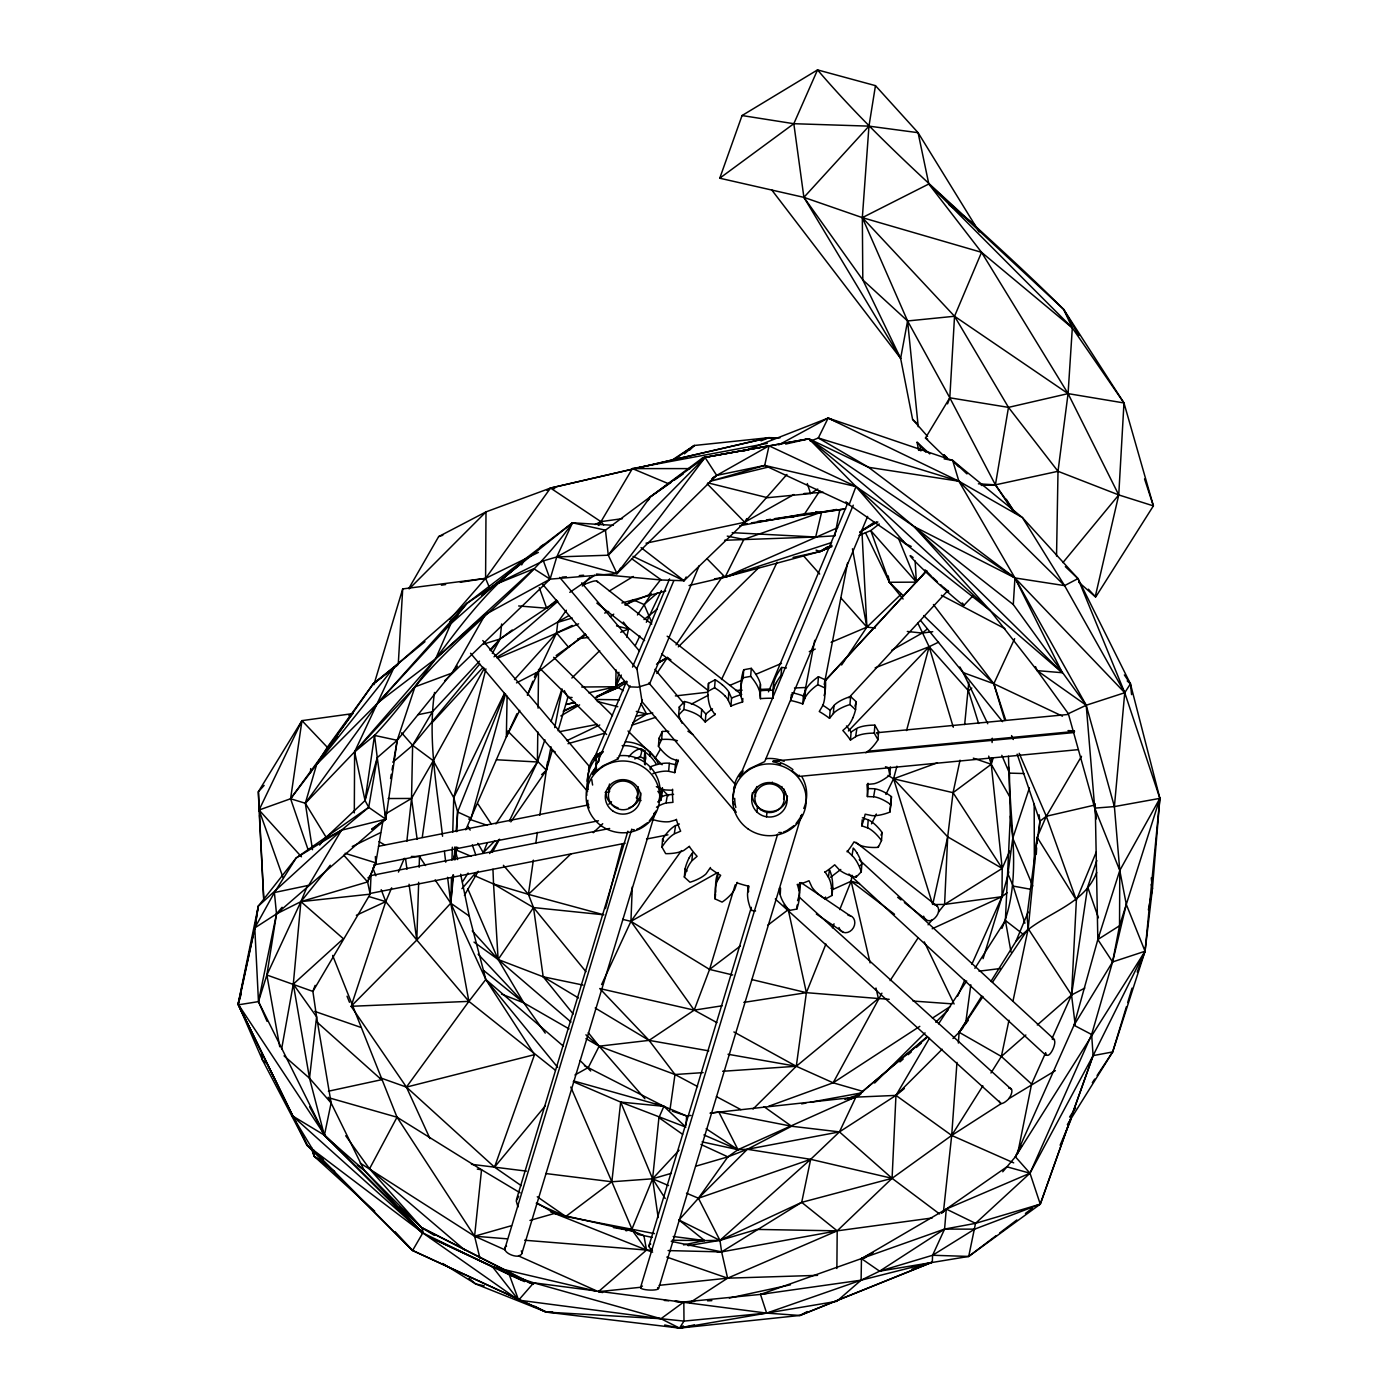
<?xml version="1.0" encoding="UTF-8"?>
<svg xmlns="http://www.w3.org/2000/svg" width="1398" height="1398" viewBox="0 0 1398 1398"><rect width="100%" height="100%" fill="white"/><g stroke="black" fill="none" stroke-linecap="round" stroke-linejoin="round"><path stroke-width="1.5" d="M354.306 812.902L354.62 751.827L394.271 667.021L467.054 603.254L572.481 522.8L613.355 525.316M489.667 588.174L485.595 578.37L485.997 511.878L550.532 488.059L769.04 437.661L779.909 437.889M983.074 958.661L1001.999 896.695L1002.209 868.42L991.252 764.269L991.514 757.751M836.878 1268.493L837.192 1230.852L892.081 1178.322L951.689 1135.438L1001.317 1103.529A8.807 2.779 -46.1 0 0 1008.954 1098.618L1055.368 1070.623M509.379 820.976L537.409 761.98L537.793 731.836M538.073 708.157L538.562 669.415M1056.539 556.037L1058.006 471.301L1068.072 393.624L1072.318 327.918L1063.668 309.395C982.637 228.468 892.081 157.24 817.533 69.9L742.058 115.545L719.76 178.21L803.902 197.363L862.339 217.634L981.553 252.322L1072.318 327.918L1123.975 402.956L1153.385 505.884L1095.683 597.033M442.554 836.266C437.224 788.699 427.596 740.398 434.533 692.464M507.09 696.169L506.356 736.833L465.761 829.818M627.283 681.997L618.161 687.554L595.635 697.619L615.732 686.75L616.064 669.852M1045.617 1053.306C1048.78 1062.375 1059.667 1038.102 1052.257 1039.291M732.744 799.167L735.156 784.295M555.251 1070.134L468.889 1001.37L450.768 903.195L451.502 877.35M451.973 860.12L452.34 847.205M452.76 832.125L453.738 797.664L485.892 668.856M587.387 780.259L587.37 781.692M724.898 695.837A32.084 31.315 4.5 0 1 726.768 697.969L727.117 698.423A15.57 15.203 4.5 0 1 728.078 699.839L730.927 706.077A97.493 95.134 4.5 0 1 742.583 701.988L740.713 695.592A15.57 15.203 4.5 0 1 740.486 693.74L740.451 693.181A32.084 31.315 4.5 0 1 740.486 690.367L740.521 689.668A41.66 40.647 4.5 0 1 741.01 685.859L741.115 685.212A32.084 31.315 4.5 0 1 741.115 682.364L741.15 681.665A41.66 40.647 4.5 0 1 741.639 677.855L741.936 676.248A52.32 51.062 4.5 0 1 743.753 669.747L751.285 668.349L750.656 676.352A52.32 51.062 4.5 0 1 754.815 681.735L755.724 683.133A41.66 40.647 4.5 0 1 757.629 686.488L757.943 687.134A32.084 31.315 4.5 0 1 759.044 689.721L759.219 690.263A15.57 15.203 4.5 0 1 759.691 691.888L760.442 698.668A97.493 95.134 4.5 0 1 772.832 698.301L773.723 683.482A15.57 15.203 4.5 0 1 774.073 681.84L774.212 681.298A32.084 31.315 4.5 0 1 775.139 678.642L775.401 677.978A41.66 40.647 4.5 0 1 777.061 674.518L777.865 673.067A52.32 51.062 4.5 0 1 781.639 667.44L786.41 667.982M772.832 698.301L773.636 684.234M418.666 882.278L416.796 940.05L468.889 1001.37L406.434 1087.102L429.99 1138.601M419.155 867.302L419.487 856.59L411.327 856.45M601.664 753.574L599.55 753.4A38.62 37.694 4.5 0 0 596.177 756.458L595.932 769.634M596.177 756.458L596.299 759.918M964.672 724.548L968.779 682.259M310.531 772.919L310.688 768.603M601.594 984.594L630.935 921.352L632.28 886.891M992.091 742.565L992.265 738.214M1008.465 756.266L1010.317 816.117L1005.389 920.461L1011.016 952.09M456.098 846.839L455.049 859.875M456.762 831.583L457.618 811.958L453.738 797.664L433.293 760.704L412.62 745.379L401.628 732.832M735.628 812.168L642.066 701.744L641.997 699.856M938.442 912.02L944.594 904.401L947.687 836.843L953.052 792.683L960.042 760.18M442.694 1263.477L475.652 1283.941L546.286 1312.11L679.515 1328.1L799.918 1315.466L932.291 1262.184L932.606 1255.264L944.576 1229.087L946.271 1209.06L1006.927 1166.806L1015.402 1156.793L1145.049 951.252L1152.424 888.656L1159.886 798.363L1130.44 683.832L1077.998 578.597L1022.41 517.575L952.667 460.449L828.14 418.072L743.841 451.117M939.561 1213.953L892.081 1178.322L895.961 1095.403L929.443 1038.295M587.405 779.769L589.327 767.572M1075.219 1024.996L1071.55 994.992L1076.373 900.137L1096.329 851.924M1036.302 854.161L1036.634 847.835M1036.844 843.623L1039.902 821.255L1039.098 814.789M719.76 178.21L793.819 123.706L817.533 69.9L875.463 85.645L918.084 132.688L928.814 183.994L1063.668 309.395L1123.975 402.956L1118.75 494.927L1095.246 596.701L1078.819 582.25M398.238 664.679L402.711 588.908L485.595 578.37L538.37 552.42M675.112 1301.398L683.832 1301.975L760.495 1294.408L944.576 1229.087L975.524 1223.355L1029.994 1173.219L1091.646 1034.52L1112.581 961.946L1119.536 925.756L1119.781 870.482L1114.398 806.594L1086.211 705.239L1013.288 604.548L1014.948 577.933L958.888 481.209L952.667 460.449L944.122 458.876M685.999 1125.285L686.663 1115.971L663.875 1106.325L584.416 1065.713M927.59 436.421L912.597 419.383L900.627 358.36L862.811 279.915L862.339 217.634L868.962 126.135L875.463 85.645M943.405 1212.241L951.689 1135.438L956.966 1062.393M958.364 1043.048L959.133 1032.301L981.833 995.97M521.244 1185.661L494.525 1167.155L534.508 1054.651L485.805 979.474L450.768 903.195L452.882 874.956M454.035 859.753L454.839 848.901M456.15 831.513L457.618 811.958L504.853 693.618M589.205 807.852A38.62 37.694 4.5 0 1 587.527 804.269L587.842 800.268M599.55 753.4L598.921 761.403A38.62 37.694 4.5 0 0 595.548 764.461M609.476 784.051L608.846 792.054L605.124 792.421M645.16 764.898L644.233 758.887A38.62 37.694 4.5 0 0 640.214 756.685C646.121 742.181 631.249 752.194 628.96 757.017M638.204 786.725L638.047 788.717A14.679 14.329 4.5 0 1 636.772 796.79M644.233 758.887L644.862 750.883A38.62 37.694 4.5 0 0 640.843 748.681M649.93 756.003L650.227 752.176M650.419 769.739L650.647 766.733A52.32 51.062 4.5 0 1 657.182 764.549L658.808 764.147A41.66 40.647 4.5 0 1 662.669 763.43L663.386 763.343A32.084 31.315 4.5 0 1 666.252 763.133L666.829 763.133A15.57 15.203 4.5 0 1 668.559 763.203L675.391 764.636L674.762 772.64L668.646 771.294L669.31 763.308M674.762 772.64A97.493 95.134 4.5 0 1 678.187 761.019L671.809 758.712A15.57 15.203 4.5 0 1 670.131 757.803L669.764 757.559A32.084 31.315 4.5 0 1 667.335 755.811L666.776 755.357A41.66 40.647 4.5 0 1 663.91 752.718L662.739 751.53A52.32 51.062 4.5 0 1 658.423 746.27L659.052 738.266L662.285 731.486A52.32 51.062 4.5 0 1 668.768 731.364M658.423 746.252L661.656 739.49L662.285 731.486M660.87 800.198L661.499 792.194A38.62 37.694 4.5 0 0 662.372 787.79L661.743 795.777A38.62 37.694 4.5 0 1 660.87 800.198L657.776 801.91M689.494 846.244L683.692 850.508A15.57 15.203 4.5 0 1 682.084 851.207L681.542 851.417A32.084 31.315 4.5 0 1 678.799 852.238L678.1 852.413A41.66 40.647 4.5 0 1 674.238 853.13L672.578 853.339A52.32 51.062 4.5 0 1 665.675 853.654L661.953 847.083L662.582 839.08A52.32 51.062 4.5 0 1 666.549 833.575L667.615 832.299A41.66 40.647 4.5 0 1 670.289 829.503L670.813 829.031A32.084 31.315 4.5 0 1 672.997 827.214L673.469 826.865A15.57 15.203 4.5 0 1 674.902 825.938L679.376 823.981M656.483 807.223L657.06 806.891A41.66 40.647 4.5 0 1 660.485 805.038L661.149 804.741A32.084 31.315 4.5 0 1 663.805 803.675L664.347 803.5A15.57 15.203 4.5 0 1 666.007 803.046L667.405 794.92L673.591 794.344M666.671 802.924L672.962 802.347A97.493 95.134 4.5 0 1 672.543 790.254L672.613 789.241M682.154 723.36A41.66 40.647 4.5 0 1 681.857 722.766L681.123 721.281A52.32 51.062 4.5 0 1 678.659 714.972L679.306 706.969L684.531 701.516A52.32 51.062 4.5 0 1 691.136 703.509L692.709 704.12A41.66 40.647 4.5 0 1 696.274 705.745L696.903 706.095A32.084 31.315 4.5 0 1 699.35 707.563L699.821 707.895A15.57 15.203 4.5 0 1 701.184 708.943L705.868 714.029L705.239 722.015A97.493 95.134 4.5 0 1 715.007 714.605L715.094 713.609M678.187 761.019L678.275 760.023M678.677 714.972L683.902 709.52L684.531 701.516M661.953 847.083A52.32 51.062 4.5 0 1 665.92 841.561L666.986 840.303A41.66 40.647 4.5 0 1 669.659 837.507L670.184 837.018A32.084 31.315 4.5 0 1 672.368 835.2L672.718 834.956A15.57 15.203 4.5 0 1 674.273 833.942L675.584 825.589M674.954 833.592L680.651 831.181A97.493 95.134 4.5 0 1 676.422 819.787L676.457 819.298M692.866 734.457L687.903 731.224M710.464 867.494L706.095 873.802A15.57 15.203 4.5 0 1 704.784 874.956L704.33 875.305A32.084 31.315 4.5 0 1 701.988 876.93L701.377 877.315A41.66 40.647 4.5 0 1 697.934 879.15L696.431 879.849A52.32 51.062 4.5 0 1 689.965 882.225L684.373 877.105L685.003 869.102A52.32 51.062 4.5 0 1 687.012 862.653L687.624 861.133A41.66 40.647 4.5 0 1 689.284 857.656M705.239 722.015L701.097 717.471L701.726 709.468M684.356 877.105A52.32 51.062 4.5 0 1 686.383 870.657L686.995 869.137A41.66 40.647 4.5 0 1 688.655 865.659L689.004 865.047A32.084 31.315 4.5 0 1 690.507 862.653L690.839 862.199A15.57 15.203 4.5 0 1 691.905 860.871L692.534 852.867A15.57 15.203 4.5 0 0 691.468 854.195L691.136 854.65A32.084 31.315 4.5 0 0 689.633 857.044L689.284 857.656M715.007 714.605L711.128 708.926A15.57 15.203 4.5 0 1 710.411 707.388L710.201 706.864A32.084 31.315 4.5 0 1 709.345 704.173L709.17 703.491A41.66 40.647 4.5 0 1 708.419 699.734L708.192 698.091A52.32 51.062 4.5 0 1 707.86 691.363L708.489 683.36L715.199 679.76A52.32 51.062 4.5 0 1 720.861 683.639L722.154 684.688M707.86 691.363L714.57 687.764L715.199 679.76M728.428 700.503L728.725 691.87A15.57 15.203 4.5 0 0 727.746 690.437L727.484 690.088A32.084 31.315 4.5 0 0 725.527 687.833L725.038 687.327A41.66 40.647 4.5 0 0 722.154 684.688M737.183 882.365L734.771 889.18A15.57 15.203 4.5 0 1 733.863 890.736L733.548 891.208A32.084 31.315 4.5 0 1 731.836 893.444L731.381 893.986A41.66 40.647 4.5 0 1 728.69 896.782L727.484 897.918A52.32 51.062 4.5 0 1 722.102 902.112L715.147 898.931L715.549 893.916M715.654 892.431L715.776 890.928A52.32 51.062 4.5 0 1 715.654 884.183L715.741 882.54A41.66 40.647 4.5 0 1 716.23 878.73L716.353 878.049A32.084 31.315 4.5 0 1 717.034 875.323L717.209 874.781A15.57 15.203 4.5 0 1 717.803 873.191L717.838 873.121M730.927 706.077L731.556 698.074L729.057 692.499M715.147 898.931A52.32 51.062 4.5 0 1 715.025 892.186L715.112 890.543A41.66 40.647 4.5 0 1 715.601 886.734L715.724 886.052A32.084 31.315 4.5 0 1 716.405 883.309L716.58 882.785A15.57 15.203 4.5 0 1 717.174 881.194L718.135 872.527M740.835 696.152L741.324 687.501A15.57 15.203 4.5 0 1 741.115 685.736L741.307 684.251A52.32 51.062 4.5 0 1 743.124 677.733L743.753 669.747M742.583 701.988L742.845 698.476M759.83 692.622L760.442 684.583L760.442 698.668M755.567 911.007L751.303 910.413A52.32 51.062 4.5 0 1 749.048 904.034L748.612 902.444A41.66 40.647 4.5 0 1 747.86 898.669L747.773 897.988A32.084 31.315 4.5 0 1 747.546 895.174L747.546 894.615A15.57 15.203 4.5 0 1 747.615 892.938L748.192 886.192M756.982 812.028L757.401 806.594M751.303 910.413L751.425 908.927M772.308 782.111L772.255 782.793A17.65 17.23 4.5 0 1 786.882 802.662A17.65 17.23 4.5 0 1 766.558 816.799L766.96 811.696M776.432 682.504L777.236 681.071A52.32 51.062 4.5 0 1 781.01 675.444L781.657 667.44M781.832 787.563L781.919 786.532M824.104 695.627L824.156 695.488A32.084 31.315 4.5 0 0 824.82 692.761L824.96 692.062A41.66 40.647 4.5 0 0 825.432 688.27L825.536 686.628A52.32 51.062 4.5 0 0 825.414 679.882L818.459 676.684L817.83 684.688A52.32 51.062 4.5 0 0 812.448 688.899L811.224 690.018A41.66 40.647 4.5 0 0 808.533 692.814L808.079 693.356A32.084 31.315 4.5 0 0 806.366 695.61L806.052 696.082A15.57 15.203 4.5 0 0 805.196 697.532L802.784 703.928A97.493 95.134 4.5 0 0 790.884 700.538L791.355 694.544M799.778 882.889L799.866 883.256A15.57 15.203 4.5 0 1 800.075 885.074L800.093 885.493A32.084 31.315 4.5 0 1 800.075 888.446L800.04 889.145A41.66 40.647 4.5 0 1 799.551 892.955L799.429 893.602A32.084 31.315 4.5 0 1 799.446 896.45L799.411 897.149A41.66 40.647 4.5 0 1 798.922 900.959L798.608 902.566A52.32 51.062 4.5 0 1 796.808 909.067L789.276 910.465A52.32 51.062 4.5 0 1 785.117 905.065L784.208 903.685A41.66 40.647 4.5 0 1 782.303 900.312L781.989 899.683A32.084 31.315 4.5 0 1 780.888 897.079L780.696 896.537A15.57 15.203 4.5 0 1 780.241 894.912L780.573 888.184M802.784 703.928L803.413 695.942L805.825 689.546A15.57 15.203 4.5 0 1 806.681 688.078L806.995 687.606A32.084 31.315 4.5 0 1 808.708 685.352L809.18 684.81A41.66 40.647 4.5 0 1 811.854 682.014L813.077 680.896A52.32 51.062 4.5 0 1 818.459 676.684M804.881 698.214L805.51 690.228M789.276 910.465L789.363 909.451M797.576 900.661A52.32 51.062 4.5 0 0 799.237 894.563L799.446 893.077A15.57 15.203 4.5 0 0 799.254 891.4L797.384 884.322M796.808 909.067L797.122 905.065M799.097 890.666L799.726 882.662M852.937 717.681L853.549 716.16A52.32 51.062 4.5 0 0 855.559 709.712L849.967 704.575A52.32 51.062 4.5 0 0 843.501 706.951L841.98 707.65A41.66 40.647 4.5 0 0 838.538 709.485L837.926 709.869A32.084 31.315 4.5 0 0 835.585 711.495L835.148 711.844A15.57 15.203 4.5 0 0 833.855 712.98L829.538 718.327A97.493 95.134 4.5 0 0 819.263 711.512L822.758 705.606A15.57 15.203 4.5 0 0 823.352 704.033L823.474 703.631A32.084 31.315 4.5 0 0 824.191 700.765L824.331 700.066A41.66 40.647 4.5 0 0 824.803 696.256L824.907 694.631A52.32 51.062 4.5 0 0 824.785 687.886L825.414 679.882M829.538 718.327L830.167 710.324L834.501 704.976A15.57 15.203 4.5 0 1 835.777 703.841L836.214 703.491A32.084 31.315 4.5 0 1 838.573 701.866L839.167 701.499A41.66 40.647 4.5 0 1 842.61 699.647L844.13 698.948A52.32 51.062 4.5 0 1 850.578 696.571L856.188 701.709L855.559 709.712M833.348 713.522L833.977 705.518M829.521 879.412A15.57 15.203 4.5 0 0 828.804 877.874L824.96 871.688M797.349 884.829A97.493 95.134 4.5 0 0 809.005 880.74L811.854 886.979A15.57 15.203 4.5 0 0 812.815 888.377L813.164 888.831A32.084 31.315 4.5 0 0 815.034 890.98L815.523 891.487A41.66 40.647 4.5 0 0 818.407 894.108L819.7 895.157A52.32 51.062 4.5 0 0 825.362 899.054L825.519 897.044M828.42 877.228L829.433 869.871A15.57 15.203 4.5 0 1 830.15 871.408L830.36 871.95A32.084 31.315 4.5 0 1 831.216 874.624L831.391 875.305A41.66 40.647 4.5 0 1 832.142 879.08L832.369 880.705A52.32 51.062 4.5 0 1 832.701 887.45L832.072 895.436L825.362 899.036M849.967 704.575L850.596 696.571M865.781 752.788A15.57 15.203 4.5 0 0 867.092 751.932L867.546 751.6A32.084 31.315 4.5 0 0 869.748 749.782L870.255 749.293A41.66 40.647 4.5 0 0 872.946 746.497L874.012 745.239A52.32 51.062 4.5 0 0 877.979 739.734L874.257 733.164A52.32 51.062 4.5 0 0 867.354 733.478L865.694 733.67A41.66 40.647 4.5 0 0 861.832 734.387L861.133 734.562A32.084 31.315 4.5 0 0 858.389 735.4L857.848 735.593A15.57 15.203 4.5 0 0 856.275 736.274L850.473 740.049L851.102 732.063A97.493 95.134 4.5 0 0 846.472 725.964M855.611 736.659L856.904 728.288A15.57 15.203 4.5 0 1 858.477 727.589L859.019 727.397A32.084 31.315 4.5 0 1 861.762 726.558L862.461 726.383A41.66 40.647 4.5 0 1 866.323 725.684L867.983 725.475A52.32 51.062 4.5 0 1 874.886 725.16L878.591 731.731L877.961 739.717M824.925 872.195A97.493 95.134 4.5 0 0 834.693 864.785L839.377 869.871A15.57 15.203 4.5 0 0 840.74 870.919L841.212 871.234A32.084 31.315 4.5 0 0 843.658 872.719L844.287 873.051A41.66 40.647 4.5 0 0 847.852 874.694L849.425 875.305A52.32 51.062 4.5 0 0 856.03 877.297L861.255 871.828A52.32 51.062 4.5 0 0 858.809 865.519L858.075 864.034A41.66 40.647 4.5 0 0 856.188 860.661L855.786 860.085A32.084 31.315 4.5 0 0 854.126 857.778L853.759 857.341A15.57 15.203 4.5 0 0 852.605 856.083L847.188 850.858M852.029 855.593L853.234 848.097A15.57 15.203 4.5 0 1 854.388 849.337L854.755 849.774A32.084 31.315 4.5 0 1 856.415 852.081L856.799 852.675M856.03 877.28L856.153 875.777M847.101 851.854A97.493 95.134 4.5 0 0 854.038 841.858L860.102 845.266A15.57 15.203 4.5 0 0 861.727 845.86L862.129 846A32.084 31.315 4.5 0 0 865.065 846.699L865.781 846.839A41.66 40.647 4.5 0 0 869.678 847.31L871.356 847.415A52.32 51.062 4.5 0 0 878.259 847.328L881.509 840.548A52.32 51.062 4.5 0 0 877.175 835.288L876.022 834.082A41.66 40.647 4.5 0 0 873.156 831.443L872.597 831.006A32.084 31.315 4.5 0 0 870.29 829.311L869.801 829.014A15.57 15.203 4.5 0 0 868.298 828.158L861.745 825.799L862.216 819.787M861.255 871.828L861.884 863.842A52.32 51.062 4.5 0 0 859.438 857.516L858.704 856.03A41.66 40.647 4.5 0 0 856.817 852.675M861.745 825.799A97.493 95.134 4.5 0 0 865.17 814.178L871.915 815.593A15.57 15.203 4.5 0 0 873.733 815.681L874.309 815.663A32.084 31.315 4.5 0 0 877.175 815.453L877.892 815.366A41.66 40.647 4.5 0 0 881.754 814.65L883.379 814.248A52.32 51.062 4.5 0 0 889.897 812.081L890.841 804.654A52.32 51.062 4.5 0 0 885.056 800.932L883.588 800.145A41.66 40.647 4.5 0 0 880.024 798.503L879.359 798.241A32.084 31.315 4.5 0 0 876.616 797.332L876.074 797.192A15.57 15.203 4.5 0 0 874.379 796.843L867.389 796.563L868.018 788.559A97.493 95.134 4.5 0 0 868.036 783.264M874.257 733.164L874.886 725.16M867.599 827.861L868.228 819.857L862.374 817.795M873.61 796.755L875.008 788.839A15.57 15.203 4.5 0 1 876.703 789.188L877.245 789.346A32.084 31.315 4.5 0 1 879.989 790.237L880.653 790.499A41.66 40.647 4.5 0 1 884.218 792.142L885.685 792.928A52.32 51.062 4.5 0 1 891.47 796.633L890.841 804.654M878.259 847.31L878.346 846.314M881.509 840.548L882.138 832.544A52.32 51.062 4.5 0 0 877.804 827.284L876.651 826.078A41.66 40.647 4.5 0 0 873.785 823.439L873.418 823.142A32.084 31.315 4.5 0 0 870.919 821.325L870.552 821.08A15.57 15.203 4.5 0 0 868.927 820.172L868.315 819.892M867.389 796.563A97.493 95.134 4.5 0 0 866.97 784.47L873.872 783.771A15.57 15.203 4.5 0 0 875.585 783.317L876.127 783.125A32.084 31.315 4.5 0 0 878.783 782.059L879.429 781.762A41.66 40.647 4.5 0 0 882.872 779.909L884.287 779.053A52.32 51.062 4.5 0 0 889.81 774.999L890.439 766.995A52.32 51.062 4.5 0 1 888.429 768.603M889.897 812.063L891.47 796.65M1039.046 832.002L1039.902 821.255L1017.15 754.151M773.007 692.237L773.094 691.486A15.57 15.203 4.5 0 1 773.444 689.843L773.583 689.301A32.084 31.315 4.5 0 1 774.509 686.628L774.772 685.981A41.66 40.647 4.5 0 1 776.432 682.504M546.81 765.894L546.426 770.211L510.829 821.902M263.698 899.019L259.067 810.019L290.592 798.747L316.699 764.322L378.474 702.268L467.054 603.254L495.381 584.399L543.403 560.86L556.754 556.946L605.456 530.192L702.827 457.758L808.883 438.78L914.152 526.609L990.186 610.559L1037.229 670.638L1068.334 713.696L1094.739 808.131L1114.398 806.594L1124.743 692.726L1130.44 683.832L1124.359 674.937M281.627 1048.902L293.3 984.122L300.919 901.64L307.577 885.511M1012.991 1001.09L1028.194 928.674L1037.176 837.297L1046.316 816.257L1081.51 756.283M1065.311 566.627L1077.998 578.597L1124.743 692.726L1159.886 798.363L1145.049 951.252L1112.668 1051.943L1067.356 1124.586M526.522 1171.14L494.525 1167.155L406.434 1087.102L351.108 1006.298L416.796 940.05L450.768 903.195L453.546 875.043M492.341 653.46L500.117 638.973L501.637 623.997M479.933 1258.235L474.586 1236.199L481.541 1169.742L397.015 1117.212L330.243 1098.164M658.161 1217.606L652.586 1178.794L658.93 1117.666L663.875 1106.325L655.714 1103.861M406.835 841.334L411.536 798.45L412.62 745.379L432.384 711.774L479.497 661.132M664.714 1324.989L679.515 1328.1L766.628 1313.106L861.098 1280.184L879.587 1271.166L968.709 1256.435L1040.269 1204.167L1029.994 1173.219L1015.402 1156.793L1073.996 1025.241L1097.832 939.543L1095.211 803.833M573.285 1081.72L620.677 1102.078L611.852 1181.764L631.966 1229.052L636.562 1233.141M521.716 564.897L523.761 561.052C462.843 608.095 426.949 679.795 374.524 735.418L377.25 757.646L368.705 807.362L296.149 857.97L258.298 906.131L238.114 1004.079L325.035 1135.56L422.546 1233.088L324.371 1135.386L309.517 1078.225L316.595 1016.835L312.89 991.409L315.127 985.363M532.83 681.245L527.378 695.243L556.544 632.927L557.75 622.372L566.382 610.244M642.101 701.709L618.126 758.799L602.87 765.859L593.678 773.129M965.686 1023.144L970.824 984.786M753.05 1109.051L796.283 1066.272L806.384 992.667L825.921 944.034M650.315 769.057L650.647 766.733M669.904 1110.327L674.989 1074.52L649.074 1040.374L599.759 988.543L694.194 1010.142L716.894 1022.62M422.248 837.419L433.293 760.704L484.355 668.192M851.994 875.2L851.137 881.229L839.744 909.591M326.8 838.346L305.323 803.256L290.592 798.747L352.715 713.627L301.968 720.634L290.592 798.747L308.294 850.281M521.926 1280.149L429.937 1237.352L509.291 1274.731L533.704 1282.822L766.628 1313.106L799.918 1315.466L932.291 1262.184L861.098 1280.184L836.755 1301.328L766.628 1313.106L683.989 1321.093L660.974 1318.716L546.286 1312.11L412.585 1250.494L307.245 1145.469L262.457 1059.964L238.114 1004.079L254.786 927.923L276.507 913.89L385.761 819.193L368.705 807.362L365.053 800.547L374.524 735.418L397.207 740.311L457.391 666.13M533.354 860.154L528.409 894.353L533.512 907.564L543.193 976.783L573.215 1014.022M535.836 843.046L537.374 832.369M539.855 815.261L547.579 761.823M1052.205 1038.12L1071.55 994.992L1087.661 886.979L1096.818 860.574M255.694 922.942L258.298 906.131L341.496 830.202L368.705 807.362M1013.288 604.548L914.152 526.609L855.943 486.539L769.04 445.822L716.685 475.39L616.99 573.599L608.287 555.216L605.456 530.192L572.481 522.8C528.933 585.395 463.35 628.086 414.944 686.872L397.207 740.311L385.761 819.193L341.496 830.202L296.149 857.97L274.392 892.536L276.507 913.89L266.861 975.018L312.89 991.409L370.173 894.161L367.587 881.928L375.8 862.863L382.982 820.521M1126.299 904.419L1112.581 961.946L1073.996 1025.241L1091.646 1034.52L1093.096 1055.63L1029.994 1173.219L946.271 1209.06L861.465 1258.637L879.587 1271.166L932.606 1255.264L968.709 1256.435L975.524 1223.355L1040.269 1204.167L1093.096 1055.63L1145.049 951.252L1126.299 904.419L1119.781 870.482L1094.739 808.131L1086.211 705.239L1014.948 577.933L868.542 467.299L818.319 437.993L810.298 441.191M258.298 906.131L254.786 927.923L238.342 1004.83L307.245 1145.469L323.025 1159.361M1013.148 511.319L995.411 484.861L1008.482 407.377L954.537 316.263L862.339 217.634L928.814 183.994L1072.318 327.918M658.633 1288.554L801.753 814.422M390.566 778.546L391.3 774.3M392.034 770.053L392.786 765.807M393.52 761.561L397.207 740.311L377.25 757.646L365.053 800.547L323.427 839.901L319.618 845.091M733.531 789.258L734.265 786.235M771.679 189.848L900.627 358.36L907.582 320.963L862.339 217.634M804.042 695.977L814.737 640.301M834.886 535.399L839.814 509.693L844.899 509.029M824.226 684.496L847.572 562.905M1148.37 909.906L1152.424 888.656L1151.27 877.874M550.987 746.777L546.426 770.211L541.62 774.649M554.709 727.607L562.171 689.266M1017.727 1153.228L1031.584 1084.062L1045.669 1052.694M282.081 907.302L276.507 913.89L258.473 1001.615L267.088 1021.396M276.507 913.89L300.919 901.64L343.366 938.722L293.3 984.122L316.595 1016.835L331.116 1102.97L324.371 1135.386L364.127 1170.213L421.584 1227.584L434.271 1235.36M717.331 1252.206L721.63 1251.892L801.701 1202.35L810.665 1159.326L839.447 1131.891L895.961 1095.403L904.384 1088.5M990.972 1072.982L1001.37 1056.451L1008.972 1020.243M932.728 904.401L947.687 836.843L893.549 778.773L888.027 775.348M588.645 692.796L615.732 686.75L618.947 672.298M626.741 637.191L628.576 628.925L623.351 622.04M770.281 466.6L709.922 481.314L764.689 465.447L769.04 445.822L702.827 457.758L698.528 462.633M747.72 892.186L749.048 886.262A97.493 95.134 4.5 0 1 737.13 882.872M790.884 700.538L792.317 693.88A15.57 15.203 4.5 0 0 792.386 692.761M1008.482 766.716L1009.461 773.129C1009.496 824.61 1022.637 879.272 1001.894 928.412M618.178 758.677L617.234 757.873M867.634 516.404L764.689 761.595L749.38 768.76L740.328 775.907M518.658 1196.321L516.246 1200.917L517.959 1207.016M588.453 770.35L589.082 768.166M605.491 908.578L622.355 844.112M885.895 794.448L893.549 778.773L896.939 766.191M906.551 730.56L929.128 646.732L917.874 623.159M630.096 685.754L592.595 774.055L593.294 773.531M971.837 964.27L1001.999 896.695L1008.814 871.88M1098.968 935.402L1097.832 939.543L1112.581 961.946L1145.049 951.252L1137.221 972.029M505.534 693.827L471.143 818.145L457.618 811.958M1028.159 912.02L1015.892 941.466L990.92 981.431M552.542 749.415L546.426 770.211L507.754 731.032M558.047 730.717L567.833 697.445L564.32 690.577M373.895 684.74L402.711 588.908M516.439 1199.659L627.894 831.198M631.791 829.101L504.958 1248.431A9.699 4.841 18.5 0 0 505.045 1249.864A8.79 4.037 19.1 0 0 510.48 1254.583A8.79 4.037 19.1 0 0 518.85 1256.086L596.404 1290.791M521.821 1253.552L655.662 811.102M585.972 1038.627L599.148 1046.193L649.074 1040.374L694.194 1010.142L709.572 969.426L735.191 884.882M648.952 1245.828L751.338 907.337M640.476 1287.698L777.672 834.099M932.623 904.401L893.549 778.773L953.052 792.683L991.252 764.269L993.157 758.048M1097.115 1075.464L1112.668 1051.943L1126.421 1006.682M1127.679 1002.558L1132.048 988.159M241.277 993.821L238.114 1004.079L307.245 1145.469L422.808 1232.931L518.623 1300.14L660.974 1318.716L679.515 1328.1L694.334 1324.902M330.278 865.24L300.919 901.64L266.861 975.018L258.473 1001.615L325.035 1135.56L422.808 1232.931L492.568 1266.868L518.623 1300.14L533.704 1282.822L660.974 1318.716L683.832 1301.975L694.614 1301.451M1159.886 798.363L1119.536 925.756L1097.832 939.543L1119.781 870.482L1159.886 798.363L1114.398 806.594M351.789 1004.253L385.761 901.605L391.667 887.835M1029.417 787.913L1012.781 838.206L1007.906 873.785L1013.166 886.087L1024.909 923.204M495.906 823.929L537.409 761.98L544.905 739.734M551.022 721.525L561.891 689.162M626.636 681.141L593.731 759.498L597.628 755.864M453.773 857.324L457.688 847.31M1035.586 1206.247L1040.269 1204.167L1093.096 1055.63L1112.668 1051.943M947.547 403.865L949.801 397.801L954.537 316.263L981.553 252.322L928.814 183.994M702.827 457.758L808.883 438.78L855.943 486.539L849.128 504.73L905.397 543.682L990.186 610.559L1062.288 672.718L1037.229 670.638L1035.534 666.671M587.527 804.269L587.911 803.308M534.386 677.244L535.941 673.242M853.234 505.185L739.804 776.449M832.422 927.818L834.047 923.781M477.836 843.291L483.306 852.71L487.238 842.994M679.096 1150.222L652.586 1178.794L631.966 1229.052L626.024 1230.834M632.525 667.108L669.572 578.894M673.749 580.817L636.911 668.506L642.066 701.744M699.21 565.666L649.668 683.692L637.995 687.187L629.449 686.855L542.616 584.207M768.463 691.835L847.8 502.931M1060.121 1145.242L1071.078 1119.361M398.43 872.09L404.354 858.32M367.901 877.874L371.012 875.637L370.173 894.161L300.919 901.64L367.587 881.928L375.8 862.863L375.363 856.52M593.783 759.341L596.439 755.217M592.647 773.898L593.503 772.36M739.158 776.816L740.014 775.278M1009.705 851.05L1002.209 868.42L944.594 904.401L934.79 904.576A9.856 7.165 -68.9 0 0 933.777 904.401M312.488 849.722L305.323 803.256L354.62 751.827L435.704 658.703L450.89 623.648L467.054 603.254M882.138 832.544L880.967 835.113M957.647 996.075L964.742 980.173M516.98 713.644L506.356 736.833L519.741 710.376M1004.865 720.599L993.821 683.744L1014.651 638.641M644.461 764.059L645.789 757.978L644.862 750.883M721.508 679.533L777.131 562.153M581.708 687.012L615.732 686.75L621.289 675.042M635.199 645.736L639.847 635.968M646.33 622.285L661.411 590.55M444.599 680.843L550.096 579.139L556.754 556.946L572.481 522.8L495.381 584.399L450.89 623.648L378.474 702.268L305.323 803.256L316.699 764.322L327.289 747.266L301.968 720.634L259.067 810.019L283.06 877.629M453.738 797.664L504.433 693.391M871.531 823.841L876.319 814.038M836.651 509.466L821.64 512.07L743.858 539.436L725.09 577.147L689.039 585.535M588.243 1032.65L599.148 1046.193L588.331 1067.478L574.962 1074.975M597.593 582.302C596.631 576.43 574.893 592.001 589.851 577.357M717.471 880.618L720.652 875.305A97.493 95.134 4.5 0 1 710.376 868.49M332.637 955.428L397.015 1117.212L369.509 1168.833L421.584 1227.584L529.947 1283.137M768.603 1106.29L833.138 1082.803L881.911 993.157M492.288 852.378L499.558 839.219M596.474 574.036L661.341 579.995L684.041 580.729L744.732 522.275L746.759 518.623M654.334 813.968L653.548 815.314M800.844 816.886L796.056 823.597M1015.402 1156.793L1021.763 1145.539M990.186 610.559L855.943 486.539L764.689 465.447L716.685 475.39L705.064 457.496L616.99 573.599L550.096 579.139L485.246 614.561L452.096 673.05L414.944 686.872L354.62 751.827L365.053 800.547M655.085 758.502L660.398 749.153M632.962 556.317L684.041 580.729L686.191 576.972M464.398 895.402L478.238 871.216M408.793 588.506L438.657 536.587L485.997 511.878L409.247 588.82M433.293 760.704L411.536 798.45L385.865 813.741M598.746 525.421L632.403 468.592L767.292 443.393M648.113 500.571L650.332 496.867L705.064 457.496L608.287 555.216L556.754 556.946L616.99 573.599L620.642 568.165M947.302 459.295L925.459 438.011L949.801 397.801L907.582 320.963L862.811 279.915L803.902 197.363L793.819 123.706L742.058 115.545M301.968 720.634L258.368 791.722L259.067 810.019L301.461 856.817M1015.892 941.466C1038.697 913.348 1082.349 908.735 1096.696 872.527M710.254 1113.07L855.856 1097.133L895.961 1095.403L951.689 1135.438L982.881 1085.844M653.338 815.646L649.284 820.976M462.458 881.928L468.103 873.051M637.453 614.98L651.416 593.783M974.878 968.325L1005.389 920.461L1021.886 933.27M593.766 771.923L596.666 768.096M740.293 774.841L743.177 771.014M890.107 980.627L918.224 937.691M938.547 1023.843L966.682 980.942M1069.592 1117.054L1075.569 1108.02M1092.327 1082.699L1094.721 1079.081M489.632 853.531L498.911 839.551M739.752 525.753L804.671 513.748L819.752 490.96M952.964 1038.469L959.133 1032.301L982.951 996.582M992.475 982.287L1028.194 928.674L1027.023 916.022L1037.176 837.297L1076.373 900.137L1046.316 816.257L1019.194 753.295M656.815 673.469L667.458 657.514L670.935 659.926M841.631 664.976L866.882 627.125L900.871 594.395M676.038 644.88L722.609 576.326M424.975 641.699L373.056 684.076L316.699 764.322L394.271 667.021L373.056 684.076L327.289 747.266L337.774 736.274M859.7 1095.141L737.987 1149.68L727.869 1156.862L698.441 1198.243L678.974 1220.017L704.609 1240.568L719.953 1240.375L756.912 1229.419L837.192 1230.852L932.169 1217.973M622.617 919.342L630.935 921.352L681.508 850.578M450.016 619.279L485.595 578.37L550.532 488.059L769.04 437.661L773.059 439.287L769.04 437.661L694.264 445.49L670.725 460.991M608.287 555.216L650.332 496.867L671.11 482.38M504.905 577.287L508.715 572.079M1031.584 1084.062L1001.37 1056.451L959.133 1032.301L968.325 1020.295M660.835 579.488L648.742 594.919L624.696 604.827M928.08 924.812L931.854 920.164A8.073 4.404 -54.9 0 0 938.547 912.003A9.629 6.623 -56.7 0 0 934.755 904.663M392.821 762.207L412.62 745.379L479.741 664.05M490.611 650.664L500.117 638.973L512.227 630.009M1062.917 562.59L1118.75 494.927L1068.072 393.624L981.553 252.322M545.377 1105.731L494.525 1167.155L471.441 1164.307M959.133 1032.301L963.327 1027.268M786.917 474.446L744.732 522.275L646.016 543.193M1002.75 1171.786L1006.927 1166.806L1029.994 1173.219M461.917 888.691L476.106 872.387M865.432 532.655L889.425 582.284L916.372 582.145L925.983 571.258M514.499 679.568L556.544 632.927L572.219 625.448M589.694 766.873L482.782 640.564M861.884 863.842L859.962 865.921M979.229 231.963L918.084 132.688L868.962 126.135L803.902 197.363L900.627 358.36M264.135 785.431L258.368 791.722L259.346 811.085M432.192 722.591L483.114 667.265M824.558 681.193L926.787 570.611L824.803 681.21M848.866 697.759L947.949 590.515M489.807 650.053L500.117 638.973L557.348 600.895M964.078 605.177L972.938 595.793M848.394 730.979L929.128 646.732L938.565 642.171M597.872 524.774L600.913 521.646L622.46 518.641M483.306 852.71L494.717 841.037M689.668 450.086L694.264 445.49L673.189 460.257M895.961 1095.403L942.182 1049.234M874.641 1083.031L925.074 1032.895M935.769 1022.253L947.984 1010.09M571.869 678.03L599.725 650.664M678.31 646.855L758.834 567.623M692.36 860.399L697.095 856.327A97.493 95.134 4.5 0 1 689.459 846.751M571.1 853.759L528.409 894.353L493.546 883.973L474.534 875.672M593.241 832.719L602.73 823.702M647.658 822.618L639.533 828.175M794.169 825.536L786.48 830.901M608.794 804.252L611.503 801.753M941.57 1213.377L946.271 1209.06L975.524 1223.355M378.474 702.268L435.704 658.703L533.914 568.776L550.096 579.139L543.403 560.86M657.147 609.213L643.971 619.559M435.704 658.703L485.246 614.561M899.928 1061.903L903.195 1059.02M908.123 1054.704L911.409 1051.82M916.319 1047.486L921.247 1043.17M1001.37 1056.451L1025.852 1035.009M1037.281 1024.996L1071.55 994.992L1084.831 988.071M634.325 600.284L644.111 604.53L657.742 592.665M494.018 656.833L557.802 601.367M602.625 1292.556L598.396 1291.682L646.54 1250.057L652.429 1250.196M927.276 1036.565L855.856 1097.133L847.747 1099.894M684.391 453.843L694.264 445.49M503.892 577.793L523.761 561.052L481.716 595.443M927.678 1036.966L855.856 1097.133L839.447 1131.891L747.353 1149.278L737.987 1149.68L702.076 1141.869M978.6 723.465L968.482 690.804L971.802 688.061M354.62 751.827L374.524 735.418M722.644 1071.287L796.283 1066.272L878.398 998.521L889.215 999.308M516.509 682.871L538.737 671.494L585.22 633.801M449.772 621.603L458.177 614.718M518.658 605.963L546.67 608.217L556.596 600.144M927.293 628.978L922.208 633.067L891.802 650.21M932.204 928.761L1001.999 896.695L1007.119 892.658M879.22 523.97L870.762 530.576L859.088 535.399M1039.902 821.255L1046.316 816.257L1094.774 805.056M582.284 586.042L584.976 584.137M373.056 684.076L396.962 665.658M830.604 877.262L840.757 869.469M717.087 872.841L630.935 921.352L709.572 969.426L740.363 946.027M767.729 925.249L788.245 909.661L784.033 904.821M968.709 1256.435L996.215 1235.587M999.64 1232.984L1016.835 1219.965M1025.433 1213.447L1032.318 1208.239M556.142 655.557L586.007 634.605M610.279 616.71L613.739 614.159M625.885 605.212L632.822 600.091M371.973 829.276L385.761 819.193L385.166 812.168M711.46 479.095L716.685 475.39L713.032 477.714M371.798 828.979L385.761 819.193L377.25 757.646M674.57 479.951L683.238 473.922M569.79 592.35L594.709 575.26M859.892 532.061L874.187 522.24M547.002 490.453L550.532 488.059L554.761 488.601M851.102 732.063L856.24 728.655M540.257 546.81L543.892 544.416M733.898 1031.969L796.283 1066.272L833.138 1082.803L919.797 1026.359M932.431 1018.128L950.483 1006.368M689.826 1302.709L727.607 1278.174L837.192 1230.852L801.701 1202.35L719.953 1240.375L688.096 1245.653M879.587 1271.166L944.576 1229.087L974.616 1229.157L1040.269 1204.167M661.499 792.194L660.59 792.753M827.406 546.88L820.189 551.494L725.09 577.147L714.483 578.859M707.825 482.834L767.502 497.705L810.578 493.564L817.743 489.038M632.63 722.818L646.592 714.029L652.796 713.032M859.91 532.271L876.511 521.943M932.606 1255.264L974.616 1229.157M496.727 657.235L568.794 615.662M609.318 591.022L633.277 576.465M656.501 664.19L667.458 657.514L658.021 662.792M683.255 1325.898L679.515 1328.1L683.989 1321.093L683.832 1301.975L675.182 1301.293M560.843 715.916L579.611 704.889M832.701 887.45L831.041 888.377M615.732 686.75L624.976 681.542M658.231 662.739L667.458 657.514M743.282 522.992L793.872 494.525M595.635 697.619L623.98 681.787M831.635 545.133L820.189 551.494L793.033 557.435M634.727 758.922L640.214 756.685M778.721 444.913L828.14 418.072L838.049 422.458M323.427 839.901L341.496 830.202L308.696 885.336L274.392 892.536L254.786 927.923L258.473 1001.615L238.342 1004.83L307.245 1145.469M799.918 1315.466L807.345 1311.551M348.888 715.636L352.715 713.627M691.363 704.12L708.384 695.225M785.693 444.075L808.883 438.78L1014.948 577.933L1062.288 672.718L914.152 526.609L1014.948 577.933L1064.577 585.622L1077.998 578.597M831.723 545.587L820.189 551.494L816.082 550.13M862.479 529.825L877.857 521.961M872.999 1252.765L861.465 1258.637L861.098 1280.184L760.495 1294.408L766.628 1313.106M595.059 524.53L600.913 521.646L603.691 524.897M352.279 846.472L380.553 832.631M566.854 740.678L599.759 724.985M1068.334 713.696L1086.211 705.239L1124.743 692.726L1064.577 585.622L1022.41 517.575L958.888 481.209L828.14 418.072L818.319 437.993L958.888 481.209L1064.577 585.622M831.6 546.129L820.189 551.494L831.862 546.653M563.307 711.425L577.147 704.942M356.35 915.271L385.761 901.605L416.796 940.05L409.055 884.252M833.453 889.215L851.137 881.229L859.438 883.606M563.516 710.743L577.234 704.627M786.043 831.094L783.457 832.055M497.339 658.283L578.597 623.84M620.695 632.28L628.576 628.925L616.553 625.902M729.843 685.37L741.761 680.302M755.671 674.395L781.482 663.421M809.285 651.608L815.244 649.074M831.128 642.329L866.882 627.125L875.393 628.052M837.682 527.71L725.09 577.147L706.969 558.676M604.652 613.093L608.654 611.45M1078.033 749.66L799.254 776.414L799.272 775.226M639.096 828.367L636.946 829.136M495.381 584.399L533.914 568.776M596.771 696.221L618.161 687.554L623.386 690.682M761.019 440.877L769.04 437.661M875.165 667.842L929.128 646.732L968.482 690.804M696.501 1166.002L727.869 1156.862L747.353 1149.278L791.583 1126.246L839.447 1131.891L892.081 1178.322L801.701 1202.35M893.549 778.773L937.429 762.801M844.899 1099.492L861.36 1093.62M865.484 1257.256L861.465 1258.637L865.677 1257.484M911.915 1269.174L932.291 1262.184M745.501 570.367L725.09 577.147L831.705 542.511M631.651 725.23L655.732 717.296M438.657 536.587L442.817 535.277M483.638 644.076L500.117 638.973M557.75 622.372L572.219 618.003M621.865 603.027L665.71 590.97M545.727 1173.534L611.852 1181.764L652.586 1178.794L671.407 1173.306M567.972 743.701L605.037 733.094M360.247 1163.136L474.586 1236.199L511.511 1225.679M529.964 1220.419L554.587 1213.412L632.735 1231.009L643.901 1235.64L652.307 1237.405M676.422 819.787L669.834 821.605A15.57 15.203 4.5 0 1 667.982 821.797L667.405 821.832A32.084 31.315 4.5 0 1 664.522 821.797L663.805 821.744A41.66 40.647 4.5 0 1 659.908 821.255L658.248 820.958A52.32 51.062 4.5 0 1 651.992 819.298M534.508 1054.651L406.434 1087.102L379.732 1077.596M1015.35 512.979L995.411 484.861L949.801 397.801L1008.482 407.377L1068.072 393.624L1123.975 402.956M566.522 704.33L574.84 702.408M566.365 704.452L574.595 702.617M981.256 485.403L995.411 484.861L1058.006 471.301L1118.75 494.927L1153.385 505.884L1144.543 478.937M328.39 1091.226L381.497 1079.728L316.56 1021.746M729.319 1298.043L790.447 1284.814M743.124 677.75L750.656 676.352M636.37 716.195L646.592 714.029L640.948 703.561M683.535 1244.902L704.609 1240.568L673.207 1236.496M417.775 714.745L432.384 711.774M588.838 804.829L378.474 846.297M370.505 875.672L609.633 828.472M370.4 893.409L625.133 843.239M646.54 839.027L667.947 834.816M373.616 864.978L598.431 820.801M559.357 731.713L597.313 724.356M801.631 1103.878L805.877 1103.092M810.141 1102.306L861.22 1092.939M668.104 1250.581L721.63 1251.892L837.192 1230.852M757.803 521.367L762.067 520.668M766.314 519.986L770.578 519.287M774.841 518.588L845.703 508.837M760.495 1294.408L766.803 1293.395M667.405 794.92L666.741 795.025A15.57 15.203 4.5 0 0 664.976 795.497L664.434 795.672A32.084 31.315 4.5 0 0 661.778 796.738L661.132 797.035A41.66 40.647 4.5 0 0 660.607 797.279M722.242 1005.774L694.194 1010.142L630.935 921.352M743.823 1002.401L806.384 992.667L878.398 998.521L875.969 988.037M742.862 524.18L747.126 523.516M751.373 522.869L840.792 509.606M441.401 585.185L445.613 584.539M460.344 582.267L485.595 578.37M781.465 832.526L778.826 832.526M710.306 1113.227L718.817 1112.004L791.583 1126.246L763.955 1106.639M944.594 904.401L1001.999 896.695M932.746 631.686L922.208 633.067L907.319 631.477M979.019 971.191L1000.653 968.482M577.811 638.764L588.628 637.418M690.962 1115.429L686.663 1115.971L672.333 1111.165M799.254 776.414L791.915 770.595M675.374 695.924L707.405 692.255M598.396 1291.682L640.738 1287.261M659.14 1285.339L727.607 1278.174L817.55 1275.36M804.671 513.748L821.64 512.07L815.681 537.007L724.601 540.275M804.095 493.511L823.335 492.341M876.371 732.779L1067.757 714.5M868.036 751.233L1074.538 731.434M773.845 761.124L1073.926 732.569M562.118 577.147L566.417 576.762M579.296 575.592L583.595 575.207M634.22 829.696L632.735 829.696M585.902 1034.835L599.148 1046.193L674.989 1074.52L703.142 1072.615M834.938 535.818L815.681 537.007L732.22 532.655M707.563 1300.839L711.862 1300.629M735.575 690.455L742.128 690.175M759.568 689.441L770.473 688.987M794.483 687.973L805.388 687.519M351.108 1006.298L468.889 1001.37L485.805 979.474L469.256 916.092L460.641 874.222M524.652 1302.132L546.286 1312.11L552.629 1311.883M388.155 798.538L411.536 798.45L417.146 839.359M690.053 468.61L632.403 468.592L667.999 483.498M567.833 697.445L572.097 697.48M672.246 1240.253L704.609 1240.568M789.328 517.138L793.68 517.208M595.531 699.472L619.489 699.804M775.733 761.019L779.053 761.281M1023.825 773.531L1009.461 773.129L1001.824 755.322M793.819 123.706L868.962 126.135M868.018 788.559L874.239 788.752M672.543 790.254L665.64 789.975A15.57 15.203 4.5 0 1 663.858 789.608L663.438 789.503A32.084 31.315 4.5 0 1 660.572 788.559L659.908 788.297A41.66 40.647 4.5 0 1 656.344 786.655M1068.02 730.595L1074.433 730.892M496.465 759.761L537.409 761.98M978.408 483.813L995.411 484.861M912.999 1001.038L951.933 1003.851M664.365 1300.455L668.698 1300.787M397.015 1117.212L474.586 1236.199L507.229 1238.838M524.652 1240.236L646.54 1250.057L652.621 1252.171M781.01 675.444L781.971 675.531M620.677 1102.078L663.875 1106.325L685.876 1127.138L620.677 1102.078L652.586 1178.794L665.203 1198.505M477.312 1169.13L481.541 1169.742L520.196 1192.861M668.594 771.294L668.069 771.224A15.57 15.203 4.5 0 0 666.199 771.137L665.623 771.137A32.084 31.315 4.5 0 0 662.757 771.346L662.04 771.434A41.66 40.647 4.5 0 0 658.178 772.15L656.553 772.552A52.32 51.062 4.5 0 0 652.849 773.671M958.888 481.209L868.542 467.299L808.883 438.78M708.803 1050.877L649.074 1040.374L595.199 1008.01M728.009 1054.267L796.283 1066.272M613.39 1227.566L632.735 1231.009L646.54 1250.057L550.515 1211.821M1013.166 886.087L1030.204 889.198M727.257 536.116L743.858 539.436M654.491 1233.613L565.771 1216.487L536.273 1203.329M637.558 1234.347L643.901 1235.64L646.54 1250.057M474.009 942.095L498.142 959.5L543.193 976.783L583.001 985.066M671.215 1241.354L721.63 1251.892L727.607 1278.174L666.811 1257.082M484.18 1285.828L475.652 1283.941L469.064 1278.279M892.081 1178.322L810.665 1159.326L747.353 1149.278L698.441 1198.243L686.488 1193.176M491.834 1266.693L596.299 1291.193M709.572 969.426L732.727 974.983M751.67 979.526L806.384 992.667L788.245 909.661M597.226 701.481L617.794 706.706M636.3 711.425L646.592 714.029M309.622 1106.779L325.035 1135.56L322.344 1131.559M573.652 1080.951L663.875 1106.325M815.716 511.685L819.91 512.891M833.138 1082.803L863.457 1091.558M369.387 896.712L385.761 901.605L381.2 889.687M648.847 682.923L735.191 784.383M345.061 853.287L375.8 862.863M774.807 762.085L780.713 764.199M973.305 758.153L991.252 764.269L1010.335 797.804M468.714 819.018L487.325 825.362M314.707 1011.366L360.719 1027.355M920.81 620.747L963.117 672.578L993.821 683.744L1062.463 716.178M501.498 994.065L523.831 1002.873L569.021 1028.876M455.364 849.687L471.213 856.345M817.83 684.688L824.785 687.886M652.586 1178.794L668.541 1185.556M703.91 1134.949L737.987 1149.68L718.817 1112.004M951.689 1135.438L1013.69 1162.856M474.586 1236.199L505.045 1249.864M524.512 1281.617L509.291 1274.731L518.623 1300.14M520.72 1300.332L412.585 1250.494L313.03 1149.995L292.322 1115.796L325.035 1135.56M700.94 1144.438L727.869 1156.862M764.689 465.447L849.128 504.73L845.93 501.812M902.392 540.589L905.397 543.682L911.216 546.408M678.974 1220.017L719.953 1240.375L721.63 1251.892M551.354 749.957L555.198 751.879M534.752 1306.274L546.286 1312.11M399.251 1207.295L421.584 1227.584L533.512 1284.378M941.396 595.286L1004.917 628.663M674.989 1074.52L697.585 1086.561M716.405 1096.591L740.888 1109.628M925.459 438.011L927.643 439.199M919.133 449.824L921.002 450.855M378.98 841.666L384.59 844.811M636.212 797.821L641.07 800.565M947.687 836.843L1002.209 868.42L953.052 792.683M492.952 869.224L493.546 883.973L533.512 907.564L585.954 971.68M536.605 1202.664L554.587 1213.412M543.193 976.783L578.492 997.98M319.688 1159.728L314.166 1156.286L311.37 1148.038M706.13 1128.745L737.987 1149.68M550.532 488.059L600.913 521.646M800.967 882.575L850.596 916.092M816.327 914.012L842.942 931.959M1068.072 393.624L954.537 316.263L907.582 320.963L918.224 426.705M537.269 1196.758L565.771 1216.487L611.852 1181.764L570.786 1087.067M435.127 879.901L450.768 903.195L469.256 916.092M658.93 1117.666L682.626 1134.337M1037.229 670.638L1086.211 705.239M631.512 558.571L661.341 579.995M334.629 1171.472L314.166 1156.286L311.684 1147.985M357.434 1165.163L364.127 1170.213L422.598 1233.053M894.528 914.275L851.137 881.229L870.115 962.907M641.053 547.614L684.041 580.729M949.19 204.912L952.58 207.533M957.665 211.482L974.598 224.659M596.963 581.149L651.748 624.085M667.161 636.177L740.783 693.897M596.841 603.115L644.6 640.616M661.673 654.002L707.72 690.158M855.926 842.312L937.394 906.306M897.638 897.254L901.028 899.928M904.401 902.584L926.402 919.901A9.856 6.78 -56.7 0 0 931.854 920.181M948.718 591.669L943.178 586.968M483.551 970.404L523.831 1002.873L545.237 1033.122M464.94 1250.214L369.509 1168.833L345.708 1135.753M570.996 1022.043L498.142 959.5L472.244 930.876M563.499 1046.281L485.805 979.474L557.68 1067.338M580.03 1060.505L590.672 1070.99M284.056 1055.874L309.517 1078.225L331.116 1102.97L364.127 1170.213M1127.19 680.931L1130.44 683.832L1131.594 694.614M940.854 584.888L942.025 585.954M657.846 791.373L661.743 795.777M292.322 1115.796L422.808 1232.931L412.585 1250.494L395.057 1231.69M265.62 1062.83L262.457 1059.964L261.443 1053.638M799.604 897.464L1011.401 1089.374M999.92 1102.428L775.296 899.019M374.699 1211.21L314.166 1156.286L313.676 1149.872M912.597 419.383L916.913 423.332M918.678 450.383L917.088 442.292L929.792 453.931M848.918 874.012L1045.914 1055.333M937.359 581.725L932.449 577.129M859.228 859.718L1054.494 1039.57M687.065 871.059L685.003 869.102M966.962 473.905L952.667 460.449L958.609 466.74M931.243 575.976L925.144 569.877M944.366 455.049L945.59 456.237M945.992 456.622L947.215 457.81M943.86 454.927L947.058 458.037M915.131 560.947L916.372 582.145L870.762 530.576L889.425 582.284L903.457 595.915M923.711 615.592L993.821 683.744L1005.564 719.725M701.097 717.471L700.625 716.999A15.57 15.203 4.5 0 0 699.192 715.898L698.843 715.654A32.084 31.315 4.5 0 0 696.274 714.081L695.645 713.749A41.66 40.647 4.5 0 0 692.08 712.124L690.507 711.512A52.32 51.062 4.5 0 0 683.902 709.52M553.643 657.287L612.516 715.636M628.017 730.997L662.093 764.758M540.117 668.576L606.627 734.492M662.32 789.678L668.524 795.812M707.266 483.865L744.732 522.275M917.088 442.292L925.895 452.236M1014.948 577.933L1124.743 692.726M724.898 695.837L724.409 695.313A41.66 40.647 4.5 0 0 721.525 692.692L720.232 691.643A52.32 51.062 4.5 0 0 714.57 687.764M478.133 954.187L523.831 1002.873L498.142 959.5L467.753 888.709M1088.378 589.187L1095.438 596.771M343.768 855.157L367.587 881.928M803.972 556.352L819.7 574.054M841.142 598.187L866.882 627.125L862.007 532.533M599.148 1046.193L644.915 1098.776M855.943 486.539L905.397 543.682M503.402 865.292L528.409 894.353L603.866 914.816L533.512 907.564L498.142 959.5L493.546 883.973M581.673 582.879L639.445 651.049M654.928 669.345L684.531 704.26M559.724 577.409L637.296 669.572M470.549 653.25L587.597 791.495M556.544 632.927L568.671 647.379M887.538 576.168L889.425 582.284L903.073 599.008M959.832 666.933L963.117 672.578L1002.611 721.665M1008.482 407.377L1058.006 471.301M933.427 604.53L993.821 683.744M419.487 856.59L425.516 865.554M477.976 804.007L491.135 823.859M1028.194 928.674L1071.55 994.992M1006.315 499.278L1014.109 511.79M1063.668 309.395L1078.924 335.555M467.981 826.34L470.165 830.097M736.047 812.325L734.492 808.97M663.701 841.159L662.582 839.08M328.181 1097.255L331.116 1102.97M963.117 672.578L987.739 723.727M924.288 941.868L954.1 1004.009M651.73 622.302L644.111 604.53M1011.575 735.575L1013.27 739.525M1032.79 886L1012.781 838.206L1010.317 816.117M898.372 538.09L916.372 582.145M347.053 996.215L349.483 1002.279M829.521 879.412L829.73 879.936A32.084 31.315 4.5 0 1 830.587 882.627L830.761 883.309A41.66 40.647 4.5 0 1 831.513 887.083L831.74 888.709A52.32 51.062 4.5 0 1 832.072 895.436M372.829 867.861L375.87 875.795M539.296 587.702L546.67 608.217M421.584 1227.584L423.437 1232.861M1087.661 886.979L1098.426 917.804M472.279 844.881L475.774 854.86M807.293 483.551L810.578 493.564M454.612 847.101L457.618 859.578M988.718 756.108L991.252 764.269M929.128 646.732L953.296 727.24M1151.253 884.48L1152.424 888.656M888.219 575.959L889.425 582.284M852.448 548.802L866.882 627.125M266.861 975.018L279.74 1046.753M293.3 984.122L309.517 1078.225M760.442 684.531L760.355 684.024A15.57 15.203 4.5 0 0 759.848 682.259L759.673 681.735A32.084 31.315 4.5 0 0 758.572 679.131L758.258 678.484A41.66 40.647 4.5 0 0 756.353 675.129L755.444 673.731A52.32 51.062 4.5 0 0 751.285 668.349M889.792 774.999L888.342 767.642A52.32 51.062 4.5 0 0 885.458 766.751M1094.739 808.131L1096.364 818.844M405.49 858.494L406.975 869.224M444.407 851.382L445.735 862.182M447.587 877.297L450.768 903.195M920.199 446.346L920.6 450.383M779.49 888.132L780.101 894.178M259.556 815.401L263.785 899.316M1034.17 803.937L1034.363 864.174M926.402 919.901A8.825 7.794 -45.5 0 1 924.934 918.573A8.842 7.811 -45.5 0 1 923.641 916.214M1008.779 1088.168A9.017 4.229 -54.4 0 1 1008.884 1098.548M1001.317 1103.529A9.017 4.229 -54.4 0 1 999.378 1101.117M848.027 915.271A9.087 7.654 -58.8 0 1 854.825 922.82A9.087 7.654 -58.8 0 1 847.782 932.379A9.087 7.654 -58.8 0 1 838.992 927.521M652.184 1249.864A8.912 3.845 15.7 0 1 650.717 1244.045M801.893 776.781A36.785 35.894 4.5 0 1 803.78 808.463M734.736 783.649A36.785 35.894 4.5 0 1 741.447 771.504M765.772 758.66A36.785 35.894 4.5 0 1 784.191 761.333M787.458 796.056A17.65 17.23 4.5 0 1 768.323 811.522A17.65 17.23 4.5 0 1 752.299 792.876M766.558 816.799A17.65 17.23 4.5 0 1 751.932 796.93A17.65 17.23 4.5 0 1 772.255 782.793M733.81 804.951A26.178 16.479 84.9 0 1 733.129 801.805M735.837 807.45A26.178 14.137 -78.7 0 1 734.701 798.328M740.241 775.156A10.45 2.551 -50 0 1 740.503 774.737M774.719 760.896A12.495 4.858 18 0 1 775.575 760.879M773.077 761.019A5.662 1.817 13.9 0 1 774.317 760.704M773.741 762.085A6.274 1.223 8.6 0 1 772.797 761.613M780.346 762.644A24.255 12.285 35 0 1 792.946 769.582M801.071 815.646A7.619 1.118 -58.8 0 1 800.6 816.572M800.984 816.17A13.438 4.211 -52.9 0 1 800.547 816.956M642.451 1286.055A9.035 4.421 15.8 0 0 640.826 1287.296A8.842 1.957 2.7 0 0 650.472 1290.092A8.842 1.957 2.7 0 0 657.602 1287.645M619.244 755.759A36.785 35.894 4.5 0 1 658.528 802.172M586.828 795.34A36.785 35.894 4.5 0 1 594.919 768.585M640.948 793.138A17.65 17.23 4.5 0 1 628.873 807.852M618.161 807.904A17.65 17.23 4.5 0 1 605.718 791.53M593.731 772.255A10.45 2.551 -50 0 1 593.993 771.836M654.561 812.727A7.619 1.118 -58.8 0 1 654.089 813.653M654.474 813.269A13.438 4.211 -52.9 0 1 654.037 814.055M521.297 1250.913A9 4.491 18.5 0 1 518.518 1255.771M504.661 1248.344A9 4.491 18.5 0 1 506.565 1246.177M962.261 602.992A36.785 1.433 42.7 0 1 935.944 581.411A36.785 1.433 42.7 0 1 913.121 557.575M588.331 789.573A36.785 35.894 4.5 0 1 603.324 751.862M622.162 745.658A36.785 35.894 4.5 0 1 656.151 763.955M589.152 767.467A36.785 35.894 4.5 0 1 597.173 753.505M625.378 741.796A36.785 35.894 4.5 0 1 658.091 763.256M609.703 791.373A17.65 17.23 4.5 0 1 608.008 788.455M596.963 755.794A25.164 11.778 -19.5 0 1 602.608 751.373M592.63 785.047A26.405 11.708 89.6 0 1 591.826 779.647M754.955 792.421A17.65 17.23 4.5 0 1 754.343 791.163M850.473 740.049A97.493 95.134 4.5 0 0 842.837 730.49L848.027 725.929A15.57 15.203 4.5 0 0 849.093 724.618L849.425 724.147A32.084 31.315 4.5 0 0 850.928 721.77L851.277 721.141A41.66 40.647 4.5 0 0 852.937 717.681M675.391 764.636A97.493 95.134 4.5 0 1 676.702 759.498M705.868 714.029A97.493 95.134 4.5 0 1 712.491 708.803M731.556 698.074A97.493 95.134 4.5 0 1 741.726 694.422M761.071 690.664A97.493 95.134 4.5 0 1 773.461 690.297M792.264 692.709A97.493 95.134 4.5 0 1 803.413 695.942M822.548 705.099A97.493 95.134 4.5 0 1 830.167 710.324M708.664 688.428A52.32 51.062 4.5 0 1 708.489 683.36M856.188 701.709A52.32 51.062 4.5 0 1 854.912 706.165M878.608 731.731A52.32 51.062 4.5 0 1 877.21 733.845M890.526 804.077A52.32 51.062 4.5 0 1 889.74 804.392M748.629 891.557A41.66 40.647 4.5 0 1 748.489 890.683L748.402 889.984A32.084 31.315 4.5 0 1 748.175 887.171L748.175 886.612A15.57 15.203 4.5 0 1 748.192 885.633M660.59 740.293A52.32 51.062 4.5 0 1 659.052 738.266M661.656 739.49A52.32 51.062 4.5 0 1 668.576 739.385L670.254 739.49A41.66 40.647 4.5 0 1 674.151 739.979L674.85 740.101A32.084 31.315 4.5 0 1 677.418 740.713M680.11 709.38A52.32 51.062 4.5 0 1 679.288 706.969M783.946 788.979A14.714 14.364 4.5 0 1 783.527 799.044M755.584 796.423A14.714 14.364 4.5 0 1 757.034 786.497M810.665 1159.326L719.953 1240.375L698.441 1198.243L810.665 1159.326M748.14 828.979A36.785 35.894 4.5 0 0 806.087 803.326A36.785 35.894 4.5 0 0 754.169 767.1A36.785 35.894 4.5 0 0 748.14 828.979M601.629 826.078A36.785 35.894 4.5 0 0 659.559 800.425A36.785 35.894 4.5 0 0 607.641 764.182A36.785 35.894 4.5 0 0 601.629 826.078M612.708 810.892A17.65 17.23 4.5 0 0 640.529 798.59A17.65 17.23 4.5 0 0 615.609 781.185A17.65 17.23 4.5 0 0 612.708 810.892M761.054 809.879A14.714 14.364 4.5 0 0 784.226 799.621A14.714 14.364 4.5 0 0 763.465 785.117A14.714 14.364 4.5 0 0 761.054 809.879M613.705 806.419A14.714 14.364 4.5 0 0 637.593 797.856A14.714 14.364 4.5 0 0 617.986 781.919A14.714 14.364 4.5 0 0 613.705 806.419"/></g></svg>
